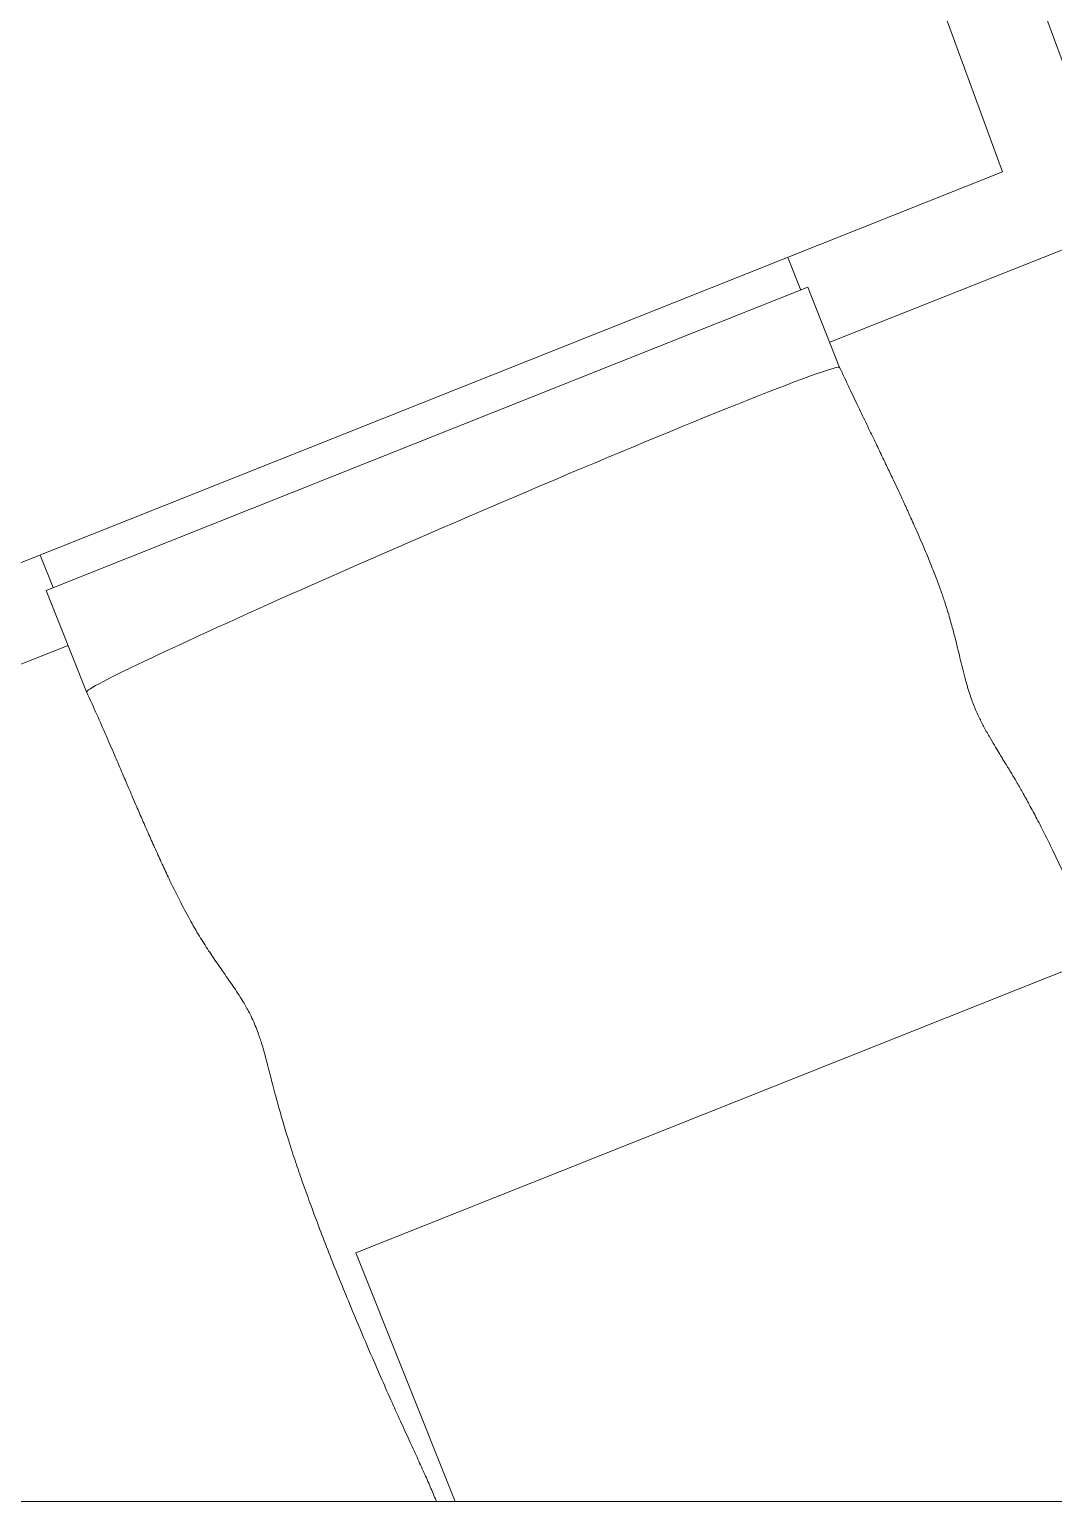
# Model space of a CAD drawing. Extents: x -2187 to 96136, y -11110 to 52208.
# Drawn here: x 46938 to 47351, y 18716 to 19308 of the extents above; entities that cross this region are included whole.
import ezdxf

# ---------------------------------------------------------------- set-up
doc = ezdxf.new("R2010")
doc.units = 0
doc.header["$LTSCALE"] = 1000
doc.header["$MEASUREMENT"] = 0

msp = doc.modelspace()

# ---------------------------------------------------------------- linework, layer by layer
at = {"color": 7, "linetype": 'Continuous', "lineweight": 15}
for p, q in [((47301.49, 19438.994), (47378.54, 19229.348)), ((47330.109, 19250.967), (47270.631, 19412.804)), ((46934.078, 19093.293), (47330.109, 19250.967)), ((47378.54, 19229.348), (47260.476, 19182.342)), ((47248.86, 19203.41), (47243.633, 19216.537)), ((47251.647, 19204.52), (47191.941, 19180.749)), ((47264.498, 19172.242), (47251.647, 19204.52)), ((47191.941, 19180.749), (46945.053, 19082.454)), ((46942.614, 19096.691), (46947.84, 19083.563)), ((46945.053, 19082.454), (46961.345, 19041.533)), ((46953.882, 19060.276), (46911.874, 19043.551)), ((47069.776, 18815.707), (47370.794, 18935.558)), ((47069.776, 18815.707), (47109.673, 18715.501)), ((47815.097, 18715.501), (46815.097, 18715.501)), ((47815.097, 18715.501), (46815.097, 18715.501))]:
    msp.add_line(p, q, dxfattribs=at)
for start_param, end_param in [(-0.0006808, 0.7077863), (0.7077863, 3.1430845)]:
    msp.add_ellipse((47112.921, 19106.888), major_axis=(151.575, 65.357), ratio=0.0241359, start_param=start_param, end_param=end_param, dxfattribs=at)
for points, knots in [([(47369.259, 18934.947), (47368.143, 18937.644), (47365.765, 18943.389), (47362.019, 18952.081), (47358.129, 18960.885), (47354.335, 18969.194), (47350.745, 18976.795), (47347.307, 18983.811), (47344.043, 18990.21), (47340.956, 18996.013), (47338.208, 19000.975), (47335.865, 19005.059), (47333.95, 19008.296), (47332.578, 19010.568), (47331.634, 19012.118), (47330.861, 19013.383), (47329.853, 19015.026), (47328.443, 19017.328), (47326.653, 19020.277), (47324.576, 19023.792), (47322.419, 19027.668), (47320.275, 19031.949), (47318.286, 19036.585), (47316.519, 19041.62), (47315.089, 19046.594), (47313.93, 19051.147), (47312.932, 19055.274), (47311.965, 19059.291), (47311.01, 19063.139), (47310.105, 19066.607), (47309.246, 19069.734), (47308.298, 19073.006), (47307.111, 19076.852), (47305.606, 19081.361), (47303.81, 19086.305), (47301.771, 19091.567), (47299.739, 19096.546), (47297.818, 19101.09), (47296.149, 19104.942), (47294.617, 19108.412), (47293.289, 19111.378), (47292.184, 19113.816), (47291.312, 19115.728), (47290.507, 19117.482), (47289.537, 19119.584), (47288.161, 19122.542), (47286.294, 19126.521), (47283.913, 19131.544), (47281.243, 19137.127), (47278.349, 19143.151), (47275.299, 19149.489), (47271.93, 19156.506), (47268.265, 19164.189), (47265.786, 19169.489), (47264.494, 19172.25)], [0, 0, 0, 0, 0.0336706, 0.0717341, 0.1091639, 0.1444822, 0.1766496, 0.2055024, 0.2339304, 0.2591671, 0.2817717, 0.3007982, 0.316064, 0.3275596, 0.3327306, 0.3372735, 0.3445054, 0.3548255, 0.368208, 0.3842657, 0.4020483, 0.4195491, 0.4391441, 0.4604063, 0.4813714, 0.4983408, 0.5142391, 0.5300054, 0.545681, 0.5596452, 0.5710842, 0.5828667, 0.5986487, 0.6172192, 0.6373397, 0.6589107, 0.6818574, 0.6989467, 0.7154201, 0.7299704, 0.7424403, 0.7527087, 0.7606868, 0.7665435, 0.7747982, 0.7873, 0.8041429, 0.8254198, 0.8512109, 0.8751314, 0.901985, 0.931763, 0.9644429, 1, 1, 1, 1]), ([(46961.348, 19041.525), (46962.73, 19038.511), (46965.397, 19032.692), (46969.098, 19024.24), (46972.414, 19016.563), (46975.286, 19009.854), (46977.72, 19004.167), (46979.717, 18999.511), (46981.325, 18995.78), (46982.663, 18992.69), (46983.885, 18989.884), (46985.138, 18987.02), (46986.853, 18983.125), (46989.059, 18978.179), (46991.749, 18972.27), (46994.949, 18965.428), (46998.589, 18957.97), (47002.647, 18950.23), (47006.597, 18943.426), (47010.313, 18937.554), (47013.763, 18932.436), (47016.702, 18928.231), (47019.165, 18924.718), (47021.237, 18921.707), (47023.115, 18918.853), (47024.675, 18916.318), (47025.985, 18914.031), (47027.292, 18911.55), (47028.629, 18908.702), (47029.827, 18905.771), (47030.786, 18903.124), (47031.637, 18900.544), (47032.505, 18897.675), (47033.373, 18894.562), (47034.13, 18891.695), (47034.721, 18889.406), (47035.344, 18886.965), (47036.134, 18883.87), (47037.227, 18879.675), (47038.659, 18874.4), (47040.507, 18867.958), (47042.815, 18860.397), (47045.401, 18852.439), (47048.255, 18844.125), (47051.336, 18835.545), (47054.752, 18826.392), (47058.416, 18816.888), (47062.227, 18807.272), (47066.334, 18797.166), (47070.676, 18786.736), (47075.188, 18776.143), (47079.554, 18766.107), (47083.704, 18756.731), (47087.563, 18748.17), (47091.092, 18740.46), (47094.26, 18733.571), (47097.102, 18727.34), (47099.668, 18721.533), (47101.341, 18717.642), (47102.141, 18715.64), (47102.197, 18715.501)], [0, 0, 0, 0, 0.0278532, 0.0537636, 0.0772392, 0.0979405, 0.1150063, 0.1292186, 0.1405382, 0.1491447, 0.1574424, 0.1661781, 0.1753304, 0.1930978, 0.2115637, 0.2297434, 0.2563644, 0.2810851, 0.3030131, 0.3223651, 0.339431, 0.3550116, 0.3652237, 0.3755901, 0.3856764, 0.3938805, 0.4005146, 0.4081188, 0.4176, 0.4269547, 0.4347036, 0.4413082, 0.449758, 0.4598025, 0.4683739, 0.4746525, 0.4796759, 0.4894272, 0.5018629, 0.5172598, 0.5370711, 0.5591002, 0.5838389, 0.6071138, 0.6327628, 0.6605462, 0.6896265, 0.7190764, 0.748439, 0.7823659, 0.8149913, 0.8458218, 0.874488, 0.9008879, 0.9244777, 0.9455552, 0.9645239, 0.981932, 0.9987435, 1, 1, 1, 1])]:
    msp.add_open_spline(points, degree=3, knots=knots, dxfattribs=at)

doc.saveas('drawing.dxf')
